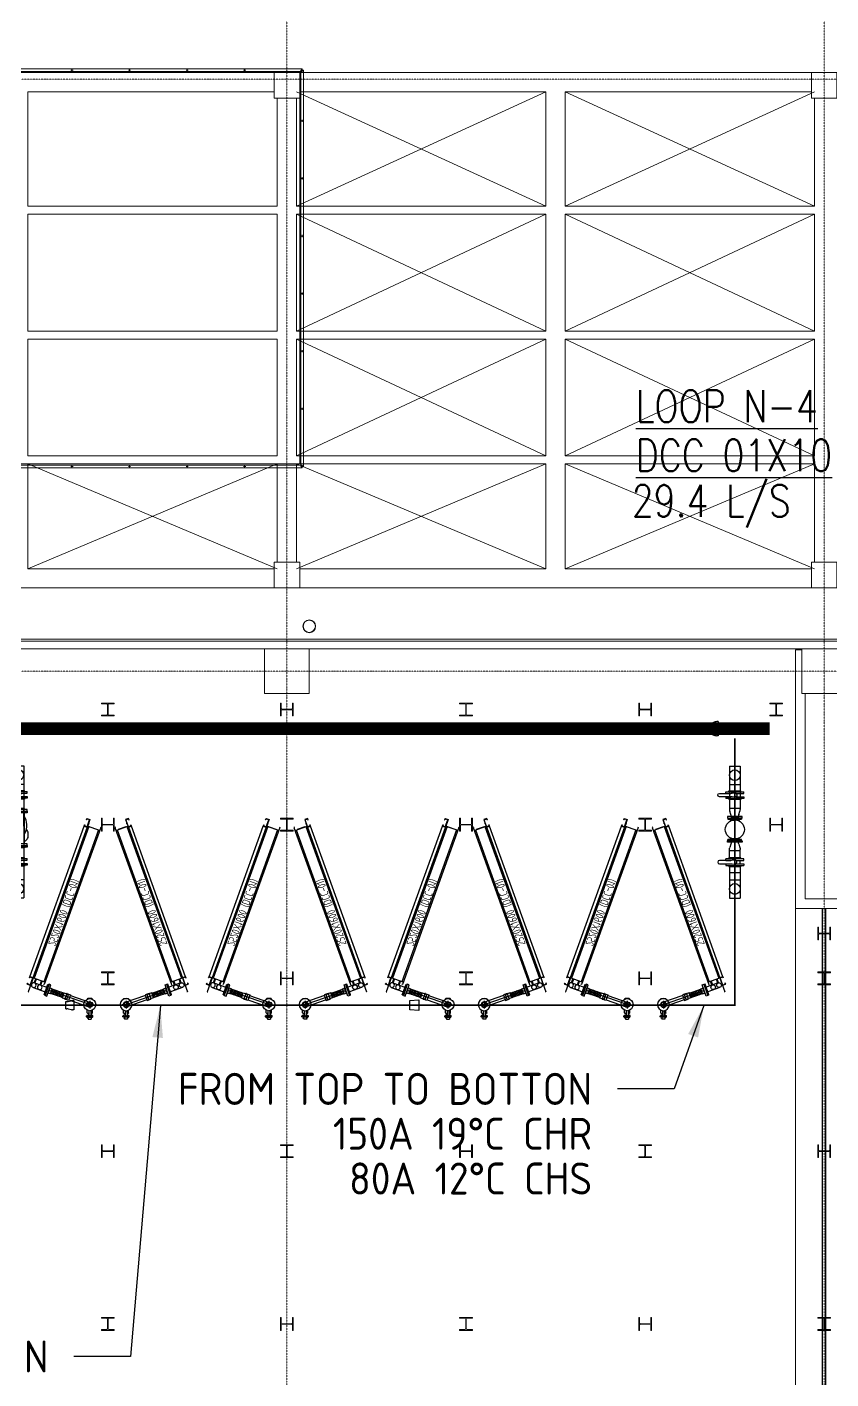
# Model space of a CAD drawing. Extents: x -32000 to 363140, y -29000 to 144266.
# Drawn here: x 163938 to 176506, y 78940 to 100062 of the extents above; entities that cross this region are included whole.
import ezdxf
from ezdxf.enums import TextEntityAlignment as Align

# ---------------------------------------------------------------- set-up
doc = ezdxf.new("R2010")
doc.units = 0
doc.header["$LTSCALE"] = 10
for name, pattern in [('H12PL25$0$HIDDEN', [0.4, 0.3, -0.1]), ('H12PL25$0$JJP_三點線', [0.9, 0.3, -0.15, 0, -0.15, 0, -0.15, 0, -0.15]), ('XFM1Q20-200k$0$CENTER', [2, 1.25, -0.25, 0.25, -0.25]), ('XFM1Q20-200k$0$CENTER2', [1.125, 0.75, -0.125, 0.125, -0.125])]:
    doc.linetypes.add(name, pattern=pattern)
for name, color, linetype in [('H12PL25$0$A-OBJE-2D', 252, 'Continuous'), ('H12PL25$0$A-OBJE-MEP', 252, 'Continuous'), ('H12PL25$0$A-RAIL', 252, 'Continuous'), ('H12PL25$0$A-WALL-EX', 252, 'Continuous'), ('H12PL25$0$A-WALL-IN', 252, 'Continuous'), ('H12PL25$0$A-ZONE', 252, 'Continuous'), ('H12PL25$0$S-BEAM-SHOW', 252, 'Continuous'), ('H12PL25$0$S-COL', 252, 'Continuous'), ('H12PL25$0$S-GRID', 252, 'Continuous'), ('H12PL25$0$S-SLAB-SHOW', 252, 'Continuous'), ('XFDP20$0$A-W-P3_(50K)', 2, 'Continuous'), ('XFM1P20-200k$0$$0$M-PIPE-TEXT', 3, 'Continuous'), ('XFM1P20-200k$0$$0$M-PIPE-TEXT-ARROR', 91, 'Continuous'), ('XFM1P20-200k$0$M-PIPE-CHWR20', 110, 'Continuous'), ('XFM1Q20-200k$0$12P7-M-SUP-DCC-L1', 7, 'Continuous'), ('XFM1Q20-200k$0$12P7-M-SUP-DCC-L2', 3, 'Continuous'), ('XFM1Q20-200k$0$C-CDCC', 22, 'Continuous'), ('XFM1Q20-200k$0$M-CWTR-TEXT', 4, 'Continuous'), ('XFM1Q20-200k$0$M-PIPE-CHWR20', 110, 'Continuous'), ('XFM1Q20-200k$0$M-PIPE-CHWS12', 130, 'Continuous'), ('XFM1Q20-200k$0$M-PIPE-CHWS12_CL', 132, 'XFM1Q20-200k$0$CENTER2'), ('XFM1Q20-200k$0$MAU&DCC Valve Station$0$M-CWTR-VAVE', 4, 'Continuous'), ('XFM1Q20-200k$0$U-PCW-V', 2, 'Continuous')]:
    doc.layers.add(name, color=color, linetype=linetype)
doc.styles.add('XFM1P20-200k$0$$0$aa-txt', font='isocp.shx', dxfattribs={"bigfont": 'chineset.shx'})
doc.styles.add('XFM1Q20-200k$0$12P7-XCM2P10$0$AA-TXT', font='simplex.shx', dxfattribs={"bigfont": 'china.shx'})
doc.styles.add('XFM1Q20-200k$0$aa-txt', font='isocp.shx', dxfattribs={"bigfont": 'chineset.shx'})
doc.dimstyles.new('XFM1P20-200k$0$$0$adim-200', dxfattribs={"dimscale": 200, "dimtxt": 0.3, "dimasz": 2.5, "dimexe": 0.1, "dimexo": 0.5, "dimgap": 0.15, "dimtad": 0, "dimdec": 4, "dimzin": 3, "dimdsep": 46, "dimtxsty": 'XFM1P20-200k$0$$0$aa-txt', "dimcen": 2.5, "dimclrd": 256, "dimclre": 256, "dimclrt": 256, "dimadec": 0, "dimazin": 0, "dimtfac": 1, "dimtdec": 4, "dimtmove": 0, "dimatfit": 3, "dimfxl": 1, "dimtolj": 1, "dimtzin": 0, "dimarcsym": 0})

# ---------------------------------------------------------------- blocks, each defined once
blk = doc.blocks.new('XFDP20')
at = {"layer": 'XFDP20$0$A-W-P3_(50K)', "ltscale": 0.5}
for p, q in [((176375, 75350), (176375, 86290)), ((176425, 75350), (176425, 86290))]:
    blk.add_line(p, q, dxfattribs=at)
blk = doc.blocks.new('H12PL25')
at = {"layer": 'H12PL25$0$A-OBJE-2D', "lineweight": 0}
for p, q in [((168150, 97262.5), (172050, 99050)), ((172050, 97262.5), (168150, 99050)), ((172350, 97262.5), (176250, 99050)), ((176250, 97262.5), (172350, 99050)), ((168150, 95312.5), (172050, 97137.5)), ((172050, 95312.5), (168150, 97137.5)), ((172350, 95312.5), (176250, 97137.5)), ((176250, 95312.5), (172350, 97137.5)), ((168150, 93362.5), (172050, 95187.5)), ((172050, 93362.5), (168150, 95187.5)), ((172350, 93362.5), (176250, 95187.5)), ((176250, 93362.5), (172350, 95187.5)), ((163950, 91600), (167850, 93237.5)), ((167850, 91600), (163950, 93237.5)), ((168150, 91600), (172050, 93237.5)), ((172050, 91600), (168150, 93237.5)), ((172350, 91600), (176250, 93237.5)), ((176250, 91600), (172350, 93237.5))]:
    blk.add_line(p, q, dxfattribs=at)
at = {"layer": 'H12PL25$0$A-OBJE-MEP', "lineweight": 0, "flags": 128}
blk.add_lwpolyline([(168445, 90700, 1), (168255, 90700, 1)], format="xyb", close=True, dxfattribs=at)
at = {"layer": 'H12PL25$0$A-OBJE-MEP', "lineweight": 0}
blk.add_circle((168350, 90700), 100, dxfattribs=at)
at = {"layer": 'H12PL25$0$A-RAIL', "lineweight": 0}
for p, q in [((164657, 99390), (164623, 99390)), ((164640, 99407), (164640, 99373)), ((165557, 99390), (165523, 99390)), ((165540, 99407), (165540, 99373)), ((166457, 99390), (166423, 99390)), ((166440, 99407), (166440, 99373)), ((167357, 99390), (167323, 99390)), ((167340, 99407), (167340, 99373)), ((168257, 98597.5), (168223, 98597.5)), ((168240, 98580.5), (168240, 98614.5)), ((168257, 97697.5), (168223, 97697.5)), ((168240, 97680.5), (168240, 97714.5)), ((168257, 96797.5), (168223, 96797.5)), ((168240, 96780.5), (168240, 96814.5)), ((168257, 95897.5), (168223, 95897.5)), ((168240, 95880.5), (168240, 95914.5)), ((168257, 94997.5), (168223, 94997.5)), ((168240, 94980.5), (168240, 95014.5)), ((168257, 94097.5), (168223, 94097.5)), ((168240, 94080.5), (168240, 94114.5)), ((164657, 93197.5), (164623, 93197.5)), ((164640, 93214.5), (164640, 93180.5)), ((165557, 93197.5), (165523, 93197.5)), ((165540, 93214.5), (165540, 93180.5)), ((166457, 93197.5), (166423, 93197.5)), ((166440, 93214.5), (166440, 93180.5)), ((167357, 93197.5), (167323, 93197.5)), ((167340, 93214.5), (167340, 93180.5))]:
    blk.add_line(p, q, dxfattribs=at)
at = {"layer": 'H12PL25$0$A-RAIL', "lineweight": 0, "flags": 128}
for points in [[(154670, 99411.35), (154670, 99368.65), (168240, 99368.65), (168240, 99411.35)], [(154680, 99410), (154680, 99370), (168230, 99370), (168230, 99410)], [(168261.35, 99390), (168218.65, 99390), (168218.65, 93197.5), (168261.35, 93197.5)], [(168260, 99380), (168220, 99380), (168220, 93207.5), (168260, 93207.5)], [(156300, 93218.85), (156300, 93176.15), (168240, 93176.15), (168240, 93218.85)], [(156310, 93217.5), (156310, 93177.5), (168230, 93177.5), (168230, 93217.5)]]:
    blk.add_lwpolyline(points, close=True, dxfattribs=at)
at = {"layer": 'H12PL25$0$A-WALL-EX', "lineweight": 0}
blk.add_line((151700, 90465), (237400, 90465), dxfattribs=at)
at = {"layer": 'H12PL25$0$A-WALL-EX', "lineweight": 0, "flags": 128}
for points in [[(151700, 90500), (243600, 90500)], [(151700, 90500), (243600, 90500)], [(151700, 90500), (237360, 90500)], [(237400, 90500), (151700, 90500)], [(151550, 90350), (237400, 90350)]]:
    blk.add_lwpolyline(points, dxfattribs=at)
at = {"layer": 'H12PL25$0$A-WALL-IN', "lineweight": 0, "flags": 128}
for points in [[(175950, 90330), (175950, 86290)], [(175950, 90330), (176050, 90330)], [(176100, 86440), (176100, 89650)], [(185100, 86440), (176100, 86440)], [(175950, 86290), (176100, 86290)], [(176100, 86290), (185250, 86290)]]:
    blk.add_lwpolyline(points, dxfattribs=at)
at = {"layer": 'H12PL25$0$A-ZONE', "linetype": 'H12PL25$0$HIDDEN', "lineweight": 0}
blk.add_lwpolyline([(175950, 86290), (175950, 350)], dxfattribs=at)
at = {"layer": 'H12PL25$0$S-BEAM-SHOW', "lineweight": 0, "flags": 128}
for points in [[(159800, 99350), (167800, 99350)], [(167800, 99350), (167800, 99050)], [(168200, 99350), (176200, 99350)], [(168200, 99050), (168200, 99350)], [(176200, 99350), (176200, 99050)], [(163950, 99050), (163950, 97262.5)], [(163950, 99050), (167800, 99050)], [(167850, 98950), (168150, 98950)], [(167850, 98950), (167850, 97262.5)], [(168150, 98950), (168150, 97262.5)], [(168200, 99050), (172050, 99050)], [(172050, 99050), (172050, 97262.5)], [(172350, 99050), (172350, 97262.5)], [(172350, 99050), (176200, 99050)], [(176250, 98950), (176550, 98950)], [(176250, 98950), (176250, 97262.5)], [(163950, 97262.5), (167850, 97262.5)], [(168150, 97262.5), (172050, 97262.5)], [(172350, 97262.5), (176250, 97262.5)], [(163950, 97137.5), (167850, 97137.5)], [(163950, 97137.5), (163950, 95312.5)], [(167850, 97137.5), (167850, 95312.5)], [(168150, 97137.5), (172050, 97137.5)], [(168150, 97137.5), (168150, 95312.5)], [(172050, 97137.5), (172050, 95312.5)], [(172350, 97137.5), (176250, 97137.5)], [(172350, 97137.5), (172350, 95312.5)], [(176250, 97137.5), (176250, 95312.5)], [(163950, 95312.5), (167850, 95312.5)], [(168150, 95312.5), (172050, 95312.5)], [(172350, 95312.5), (176250, 95312.5)], [(163950, 95187.5), (167850, 95187.5)], [(163950, 95187.5), (163950, 93362.5)], [(167850, 95187.5), (167850, 93362.5)], [(168150, 95187.5), (172050, 95187.5)], [(168150, 95187.5), (168150, 93362.5)], [(172050, 95187.5), (172050, 93362.5)], [(172350, 95187.5), (176250, 95187.5)], [(172350, 95187.5), (172350, 93362.5)], [(176250, 95187.5), (176250, 93362.5)], [(163950, 93362.5), (167850, 93362.5)], [(168150, 93362.5), (172050, 93362.5)], [(172350, 93362.5), (176250, 93362.5)], [(163950, 93237.5), (167850, 93237.5)], [(163950, 93237.5), (163950, 91600)], [(167850, 93237.5), (167850, 91700)], [(168150, 93237.5), (172050, 93237.5)], [(168150, 93237.5), (168150, 91700)], [(172050, 93237.5), (172050, 91600)], [(172350, 93237.5), (176250, 93237.5)], [(172350, 93237.5), (172350, 91600)], [(176250, 93237.5), (176250, 91700)], [(168150, 91700), (167850, 91700)], [(176550, 91700), (176250, 91700)], [(163950, 91600), (167800, 91600)], [(167800, 91600), (167800, 91300)], [(168200, 91600), (172050, 91600)], [(168200, 91300), (168200, 91600)], [(172350, 91600), (176200, 91600)], [(176200, 91600), (176200, 91300)], [(159800, 91300), (167800, 91300)], [(168200, 91300), (176200, 91300)]]:
    blk.add_lwpolyline(points, dxfattribs=at)
at = {"layer": 'H12PL25$0$S-COL', "lineweight": 0, "flags": 128}
for points in [[(167800, 98950), (168200, 98950), (168200, 99350), (167800, 99350)], [(176200, 98950), (176600, 98950), (176600, 99350), (176200, 99350)], [(167800, 91300), (168200, 91300), (168200, 91700), (167800, 91700)], [(176200, 91300), (176600, 91300), (176600, 91700), (176200, 91700)]]:
    blk.add_lwpolyline(points, close=True, dxfattribs=at)
for points in [[(167650, 90350), (167650, 89650), (168350, 89650), (168350, 90350)], [(176050, 90350), (176050, 89650), (176750, 89650), (176750, 90350)]]:
    blk.add_lwpolyline(points, dxfattribs=at)
for points in [[(165100, 89300), (165100, 89312), (165183, 89312, 0.41421356), (165196, 89325), (165196, 89475, 0.41421356), (165183, 89488), (165100, 89488), (165100, 89500), (165300, 89500), (165300, 89488), (165217, 89488, 0.41421356), (165204, 89475), (165204, 89325, 0.41421356), (165217, 89312), (165300, 89312), (165300, 89300)], [(167900, 89500), (167912, 89500), (167912, 89417, 0.41421356), (167925, 89404), (168075, 89404, 0.41421356), (168088, 89417), (168088, 89500), (168100, 89500), (168100, 89300), (168088, 89300), (168088, 89383, 0.41421356), (168075, 89396), (167925, 89396, 0.41421356), (167912, 89383), (167912, 89300), (167900, 89300)], [(170700, 89300), (170700, 89312), (170783, 89312, 0.41421356), (170796, 89325), (170796, 89475, 0.41421356), (170783, 89488), (170700, 89488), (170700, 89500), (170900, 89500), (170900, 89488), (170817, 89488, 0.41421356), (170804, 89475), (170804, 89325, 0.41421356), (170817, 89312), (170900, 89312), (170900, 89300)], [(173500, 89500), (173512, 89500), (173512, 89417, 0.41421356), (173525, 89404), (173675, 89404, 0.41421356), (173688, 89417), (173688, 89500), (173700, 89500), (173700, 89300), (173688, 89300), (173688, 89383, 0.41421356), (173675, 89396), (173525, 89396, 0.41421356), (173512, 89383), (173512, 89300), (173500, 89300)], [(175550, 89300), (175550, 89312), (175633, 89312, 0.41421356), (175646, 89325), (175646, 89475, 0.41421356), (175633, 89488), (175550, 89488), (175550, 89500), (175750, 89500), (175750, 89488), (175667, 89488, 0.41421356), (175654, 89475), (175654, 89325, 0.41421356), (175667, 89312), (175750, 89312), (175750, 89300)], [(165100, 87700), (165112, 87700), (165112, 87617, 0.41421356), (165125, 87604), (165275, 87604, 0.41421356), (165288, 87617), (165288, 87700), (165300, 87700), (165300, 87500), (165288, 87500), (165288, 87583, 0.41421356), (165275, 87596), (165125, 87596, 0.41421356), (165112, 87583), (165112, 87500), (165100, 87500)], [(167900, 87500), (167900, 87512), (167983, 87512, 0.41421356), (167996, 87525), (167996, 87675, 0.41421356), (167983, 87688), (167900, 87688), (167900, 87700), (168100, 87700), (168100, 87688), (168017, 87688, 0.41421356), (168004, 87675), (168004, 87525, 0.41421356), (168017, 87512), (168100, 87512), (168100, 87500)], [(170700, 87700), (170712, 87700), (170712, 87617, 0.41421356), (170725, 87604), (170875, 87604, 0.41421356), (170888, 87617), (170888, 87700), (170900, 87700), (170900, 87500), (170888, 87500), (170888, 87583, 0.41421356), (170875, 87596), (170725, 87596, 0.41421356), (170712, 87583), (170712, 87500), (170700, 87500)], [(173500, 87500), (173500, 87512), (173583, 87512, 0.41421356), (173596, 87525), (173596, 87675, 0.41421356), (173583, 87688), (173500, 87688), (173500, 87700), (173700, 87700), (173700, 87688), (173617, 87688, 0.41421356), (173604, 87675), (173604, 87525, 0.41421356), (173617, 87512), (173700, 87512), (173700, 87500)], [(175550, 87700), (175562, 87700), (175562, 87617, 0.41421356), (175575, 87604), (175725, 87604, 0.41421356), (175738, 87617), (175738, 87700), (175750, 87700), (175750, 87500), (175738, 87500), (175738, 87583, 0.41421356), (175725, 87596), (175575, 87596, 0.41421356), (175562, 87583), (175562, 87500), (175550, 87500)], [(176300, 86000), (176312, 86000), (176312, 85917, 0.41421356), (176325, 85904), (176475, 85904, 0.41421356), (176488, 85917), (176488, 86000), (176500, 86000), (176500, 85800), (176488, 85800), (176488, 85883, 0.41421356), (176475, 85896), (176325, 85896, 0.41421356), (176312, 85883), (176312, 85800), (176300, 85800)], [(165100, 85100), (165100, 85112), (165183, 85112, 0.41421356), (165196, 85125), (165196, 85275, 0.41421356), (165183, 85288), (165100, 85288), (165100, 85300), (165300, 85300), (165300, 85288), (165217, 85288, 0.41421356), (165204, 85275), (165204, 85125, 0.41421356), (165217, 85112), (165300, 85112), (165300, 85100)], [(167900, 85300), (167912, 85300), (167912, 85217, 0.41421356), (167925, 85204), (168075, 85204, 0.41421356), (168088, 85217), (168088, 85300), (168100, 85300), (168100, 85100), (168088, 85100), (168088, 85183, 0.41421356), (168075, 85196), (167925, 85196, 0.41421356), (167912, 85183), (167912, 85100), (167900, 85100)], [(170700, 85100), (170700, 85112), (170783, 85112, 0.41421356), (170796, 85125), (170796, 85275, 0.41421356), (170783, 85288), (170700, 85288), (170700, 85300), (170900, 85300), (170900, 85288), (170817, 85288, 0.41421356), (170804, 85275), (170804, 85125, 0.41421356), (170817, 85112), (170900, 85112), (170900, 85100)], [(173500, 85300), (173512, 85300), (173512, 85217, 0.41421356), (173525, 85204), (173675, 85204, 0.41421356), (173688, 85217), (173688, 85300), (173700, 85300), (173700, 85100), (173688, 85100), (173688, 85183, 0.41421356), (173675, 85196), (173525, 85196, 0.41421356), (173512, 85183), (173512, 85100), (173500, 85100)], [(176300, 85100), (176300, 85112), (176383, 85112, 0.41421356), (176396, 85125), (176396, 85275, 0.41421356), (176383, 85288), (176300, 85288), (176300, 85300), (176500, 85300), (176500, 85288), (176417, 85288, 0.41421356), (176404, 85275), (176404, 85125, 0.41421356), (176417, 85112), (176500, 85112), (176500, 85100)], [(165100, 82600), (165112, 82600), (165112, 82517, 0.41421356), (165125, 82504), (165275, 82504, 0.41421356), (165288, 82517), (165288, 82600), (165300, 82600), (165300, 82400), (165288, 82400), (165288, 82483, 0.41421356), (165275, 82496), (165125, 82496, 0.41421356), (165112, 82483), (165112, 82400), (165100, 82400)], [(167900, 82400), (167900, 82412), (167983, 82412, 0.41421356), (167996, 82425), (167996, 82575, 0.41421356), (167983, 82588), (167900, 82588), (167900, 82600), (168100, 82600), (168100, 82588), (168017, 82588, 0.41421356), (168004, 82575), (168004, 82425, 0.41421356), (168017, 82412), (168100, 82412), (168100, 82400)], [(170700, 82600), (170712, 82600), (170712, 82517, 0.41421356), (170725, 82504), (170875, 82504, 0.41421356), (170888, 82517), (170888, 82600), (170900, 82600), (170900, 82400), (170888, 82400), (170888, 82483, 0.41421356), (170875, 82496), (170725, 82496, 0.41421356), (170712, 82483), (170712, 82400), (170700, 82400)], [(173500, 82400), (173500, 82412), (173583, 82412, 0.41421356), (173596, 82425), (173596, 82575, 0.41421356), (173583, 82588), (173500, 82588), (173500, 82600), (173700, 82600), (173700, 82588), (173617, 82588, 0.41421356), (173604, 82575), (173604, 82425, 0.41421356), (173617, 82412), (173700, 82412), (173700, 82400)], [(176300, 82600), (176312, 82600), (176312, 82517, 0.41421356), (176325, 82504), (176475, 82504, 0.41421356), (176488, 82517), (176488, 82600), (176500, 82600), (176500, 82400), (176488, 82400), (176488, 82483, 0.41421356), (176475, 82496), (176325, 82496, 0.41421356), (176312, 82483), (176312, 82400), (176300, 82400)], [(165100, 79700), (165100, 79712), (165183, 79712, 0.41421356), (165196, 79725), (165196, 79875, 0.41421356), (165183, 79888), (165100, 79888), (165100, 79900), (165300, 79900), (165300, 79888), (165217, 79888, 0.41421356), (165204, 79875), (165204, 79725, 0.41421356), (165217, 79712), (165300, 79712), (165300, 79700)], [(167900, 79900), (167912, 79900), (167912, 79817, 0.41421356), (167925, 79804), (168075, 79804, 0.41421356), (168088, 79817), (168088, 79900), (168100, 79900), (168100, 79700), (168088, 79700), (168088, 79783, 0.41421356), (168075, 79796), (167925, 79796, 0.41421356), (167912, 79783), (167912, 79700), (167900, 79700)], [(170700, 79700), (170700, 79712), (170783, 79712, 0.41421356), (170796, 79725), (170796, 79875, 0.41421356), (170783, 79888), (170700, 79888), (170700, 79900), (170900, 79900), (170900, 79888), (170817, 79888, 0.41421356), (170804, 79875), (170804, 79725, 0.41421356), (170817, 79712), (170900, 79712), (170900, 79700)], [(173500, 79900), (173512, 79900), (173512, 79817, 0.41421356), (173525, 79804), (173675, 79804, 0.41421356), (173688, 79817), (173688, 79900), (173700, 79900), (173700, 79700), (173688, 79700), (173688, 79783, 0.41421356), (173675, 79796), (173525, 79796, 0.41421356), (173512, 79783), (173512, 79700), (173500, 79700)], [(176300, 79700), (176300, 79712), (176383, 79712, 0.41421356), (176396, 79725), (176396, 79875, 0.41421356), (176383, 79888), (176300, 79888), (176300, 79900), (176500, 79900), (176500, 79888), (176417, 79888, 0.41421356), (176404, 79875), (176404, 79725, 0.41421356), (176417, 79712), (176500, 79712), (176500, 79700)]]:
    blk.add_lwpolyline(points, format="xyb", close=True, dxfattribs=at)
at = {"layer": 'H12PL25$0$S-GRID', "linetype": 'H12PL25$0$JJP_三點線', "lineweight": 0}
for p, q in [((168000, 128250), (168000, -28000)), ((176400, 128250), (176400, -28000)), ((-29000, 99250), (289600, 99250)), ((-29000, 90000), (289600, 90000))]:
    blk.add_line(p, q, dxfattribs=at)
at = {"layer": 'H12PL25$0$S-SLAB-SHOW', "lineweight": 0, "flags": 128}
blk.add_lwpolyline([(154710, 99350), (154710, 92610), (154510, 92610), (154510, 92710), (153744, 92710), (153744, 91300), (156260, 91300), (156260, 93237.5), (168200, 93237.5), (168200, 99350)], close=True, dxfattribs=at)
blk.add_blockref('XFDP20', (0, 0))
blk = doc.blocks.new('XFM1Q20-200k$0$A$C85d7fed8')
at = {"layer": 'XFM1Q20-200k$0$12P7-M-SUP-DCC-L1'}
for points in [[(214374, 5418), (214420, 5438), (214369, 5552), (214323, 5532), (214331, 5513), (214334, 5515), (214327, 5530), (214367, 5548), (214416, 5440), (214376, 5422), (214369, 5437), (214366, 5436)], [(215456, 3023), (215502, 3043), (215450, 3158), (215405, 3137), (215413, 3119), (215416, 3120), (215409, 3135), (215449, 3153), (215497, 3045), (215458, 3027), (215451, 3043), (215448, 3041)]]:
    blk.add_lwpolyline(points, close=True, dxfattribs=at)
blk.add_lwpolyline([(215446, 3041), (215448, 3041)], dxfattribs=at)
at = {"layer": 'XFM1Q20-200k$0$12P7-M-SUP-DCC-L2'}
blk.add_lwpolyline([(215404, 3137), (215450, 3157), (214420, 5438), (214374, 5418)], close=True, dxfattribs=at)
blk = doc.blocks.new('XFM1Q20-200k$0$A$C911c7844')
at = {"layer": 'XFM1Q20-200k$0$C-CDCC'}
for p, q in [((207240, 5563), (207249, 5567)), ((208474, 3049), (207240, 5563)), ((207325, 5504), (207506, 5592)), ((207357, 5438), (207538, 5527)), ((207483, 5638), (207500, 5646)), ((207483, 5638), (207560, 5481)), ((207500, 5646), (207576, 5489)), ((207520, 5444), (207340, 5356)), ((207352, 5436), (207381, 5376)), ((208470, 3103), (207358, 5365)), ((207362, 5441), (207392, 5381)), ((207440, 5479), (207469, 5419)), ((207451, 5484), (207480, 5424)), ((207503, 5480), (207494, 5476)), ((208613, 3173), (207502, 5435)), ((208653, 3137), (207503, 5480)), ((207560, 5481), (207576, 5489)), ((208631, 3182), (208452, 3094)), ((208631, 3182), (208452, 3094)), ((208483, 3054), (208474, 3049)), ((208484, 3110), (208599, 3166)), ((208644, 3133), (208653, 3137))]:
    blk.add_line(p, q, dxfattribs=at)
for centre in [(207341, 5471), (207429, 5514)]:
    blk.add_circle(centre, 36.5, dxfattribs=at)
at = {"layer": 'XFM1Q20-200k$0$C-CDCC', "style": 'XFM1Q20-200k$0$aa-txt', "width": 0.8}
blk.add_text('2520X1600 (DCC-01)', height=125, rotation=296, dxfattribs=at).set_placement((207930, 4392), align=Align.MIDDLE)
blk = doc.blocks.new('XFM1Q20-200k$0$R6-4')
for p, q in [((-5.7, 0), (5.7, 0)), ((-5.7, 0), (-5.7, -1)), ((-8.4, -14), (-8.4, -12.4)), ((8.4, -14), (-8.4, -14)), ((-6.2, -4.1), (-7.9, -9.3)), ((5.7, 0), (5.7, -1)), ((6.2, -4.1), (7.9, -9.3)), ((8.4, -14), (8.4, -12.4))]:
    blk.add_line(p, q)
for centre, start, end in [((1.6, -12.4), 161.7321, 180), ((-15.7, -1), 341.7321, 0), ((15.7, -1), 180, 198.2679), ((-1.6, -12.4), 0, 18.2679)]:
    blk.add_arc(centre, 10, start, end)
blk = doc.blocks.new('XFM1Q20-200k$0$BV-150V-T1')
at = {"color": 0, "linetype": 'ByBlock'}
for p, q in [((-5.2, 9.6), (-6.7, 9.6)), ((-6.7, -9.6), (-6.7, 9.6)), ((-2.7, 14), (-5.2, 14)), ((-5.2, -14), (-5.2, 14)), ((2.7, 14), (5.2, 14)), ((5.2, 14), (5.2, -14)), ((5.2, 9.6), (6.7, 9.6)), ((6.7, 9.6), (6.7, -9.6)), ((-5.2, -9.6), (-6.7, -9.6)), ((-2.7, -14), (-5.2, -14)), ((2.7, -8.4), (-2.7, -8.4)), ((2.7, -14), (5.2, -14)), ((5.2, -9.6), (6.7, -9.6))]:
    blk.add_line(p, q, dxfattribs=at)
blk.add_lwpolyline([(-2.7, 7.5), (-2.7, 24, -1), (2.7, 24), (2.7, 7.7, 0.028765), (2.9, 4.2), (3.3, 0.3, -1.044614), (-3.3, 0), (-2.9, 4.1, 0.028765)], format="xyb", close=True, dxfattribs=at)
for points in [[(-2.7, 14), (-2.7, 6.1)], [(2.7, 14), (2.7, 6.3)], [(-2.7, -2), (-2.7, -14)], [(2.7, -2), (2.7, -14)]]:
    blk.add_lwpolyline(points, dxfattribs=at)
blk = doc.blocks.new('XFM1Q20-200k$0$A$C49d57fc1')
at = {"layer": 'XFM1Q20-200k$0$M-PIPE-CHWR20'}
for p, q in [((183, 2063, 0), (183, 1402, 0)), ((183, 2063), (351, 2063)), ((267, 0, 0), (267, 2063, 0)), ((351, 2063, 0), (351, 1402, 0)), ((183, 1777), (351, 1777)), ((159, 1247, 0), (264, 1247, 0)), ((159, 1247, 0), (159, 1232, 0)), ((159, 1232, 0), (264, 1232, 0)), ((160, 1231, 0), (159, 1232, 0)), ((264, 1231, 0), (160, 1231, 0)), ((189, 1249, 0), (264, 1249, 0)), ((189, 1247, 0), (189, 1249, 0)), ((194, 1221, 0), (194, 1229, 0)), ((200, 1219, 0), (264, 1219, 0)), ((340, 1249, 0), (264, 1249, 0)), ((369, 1247, 0), (264, 1247, 0)), ((369, 1232, 0), (264, 1232, 0)), ((264, 1231, 0), (368, 1231, 0)), ((334, 1219, 0), (264, 1219, 0)), ((334, 1219, 0), (334, 1229, 0)), ((340, 1247, 0), (340, 1249, 0)), ((368, 1231, 0), (369, 1232, 0)), ((369, 1247, 0), (369, 1232, 0)), ((160, 915, 0), (159, 914, 0)), ((159, 914, 0), (264, 914, 0)), ((159, 899, 0), (159, 914, 0)), ((159, 899, 0), (264, 899, 0)), ((264, 915, 0), (160, 915, 0)), ((189, 899, 0), (189, 897, 0)), ((189, 897, 0), (264, 897, 0)), ((194, 930, 0), (194, 917, 0)), ((334, 925, 0), (194, 925, 0)), ((264, 915, 0), (368, 915, 0)), ((369, 914, 0), (264, 914, 0)), ((369, 899, 0), (264, 899, 0)), ((340, 897, 0), (264, 897, 0)), ((334, 925, 0), (334, 917, 0)), ((340, 899, 0), (340, 897, 0)), ((368, 915, 0), (369, 914, 0)), ((369, 899, 0), (369, 914, 0)), ((183, 626), (183, 740, 0)), ((351, 626), (351, 740, 0)), ((183, 495), (183, 0)), ((351, 495), (351, 0)), ((351, 395), (183, 395)), ((183, 286), (351, 286)), ((183, 0), (351, 0))]:
    blk.add_line(p, q, dxfattribs=at)
at = {"layer": 'XFM1Q20-200k$0$M-PIPE-CHWR20', "elevation": 0}
for points in [[(153, 1249), (381, 1249), (381, 1273), (153, 1273)], [(153, 897), (381, 897), (381, 873), (153, 873)]]:
    blk.add_lwpolyline(points, close=True, dxfattribs=at)
at = {"layer": 'XFM1Q20-200k$0$M-PIPE-CHWR20'}
for centre, radius in [((267, 1920), 84.1), ((267, 1073), 149), ((267, 143), 84.1)]:
    blk.add_circle(centre, radius, dxfattribs=at)
for centre, radius, start, end in [((192, 1229, 0), 2, 0, 90), ((193, 1206, 0), 15, 45, 85.3609), ((192, 1207, 0), 15, 345, 45), ((342, 1207, 0), 15, 135, 195), ((341, 1206, 0), 15, 94.6391, 135), ((336, 1229, 0), 2, 90, 180), ((192, 917, 0), 2, 270, 0), ((183, 940, 0), 15, 317.6297, 21.3232), ((336, 917, 0), 2, 180, 270), ((351, 940, 0), 15, 158.6768, 222.3703)]:
    blk.add_arc(centre, radius, start, end, dxfattribs=at)
for name, p, xscale, yscale, zscale, rotation in [('XFM1Q20-200k$0$BV-150V-T1', (267, 1610), 10.00000000000001, 10.00000000000001, 10.00000000000001, 90), ('XFM1Q20-200k$0$R6-4', (267, 1263, 0), 10, 10, 10, 180), ('XFM1Q20-200k$0$BV-150V-T1', (267, 562), -10.00000000000001, 10.00000000000001, 10.00000000000001, 90)]:
    blk.add_blockref(name, p, dxfattribs=dict(at, xscale=xscale, yscale=yscale, zscale=zscale, rotation=rotation))
at = {"layer": 'XFM1Q20-200k$0$M-PIPE-CHWR20', "xscale": -10.00000000000001, "yscale": 10.00000000000001, "zscale": 10.00000000000001}
blk.add_blockref('XFM1Q20-200k$0$R6-4', (267, 883, 0), dxfattribs=at)
blk = doc.blocks.new('XFM1Q20-200k$0$YS-06-B')
at = {"layer": 'XFM1Q20-200k$0$U-PCW-V', "color": 0}
for p, q in [((55, 8.9), (6.9, 8.9)), ((55, -8.9), (6.9, -8.9))]:
    blk.add_line(p, q, dxfattribs=at)
for points in [[(1.4, -9.6), (0, -9.6), (0, 9.6), (1.4, 9.6)], [(4, -13.8), (1.4, -13.8), (1.4, 13.8), (4, 13.8), (4, -13.8)], [(4, -13.8), (6.5, -13.8), (6.5, 13.8), (4, 13.8), (4, -13.8)], [(57.5, -13.8), (55, -13.8), (55, 13.8), (57.5, 13.8), (57.5, -13.8)], [(57.5, -13.8), (60, -13.8), (60, 13.8), (57.5, 13.8), (57.5, -13.8)], [(60, -9.6), (61.5, -9.6), (61.5, 9.6), (60, 9.6)]]:
    blk.add_lwpolyline(points, dxfattribs=at)
for points in [[(18.6, 15.5, 0.133256), (14.6, 14.4, 0.106756), (10.9, 10.9, 0.036777), (9.6, 8.9, 0.036777)], [(28.8, 12.5, 0.064337), (26.3, 14.4, 0.133256), (22.3, 15.5)], [(9.6, -8.9, 0.036777), (10.9, -10.9, 0.106756), (14.6, -14.4, 0.133256), (18.6, -15.5)], [(22.3, -15.5, 0.133256), (26.3, -14.4, 0.064337), (28.8, -12.5, 0.064337)]]:
    blk.add_lwpolyline(points, format="xyb", dxfattribs=at)
for centre, radius, start, end in [((20.5, 4.3), 11.3, 80.5245, 99.4755), ((29, 0), 12.1, 121.7693, 132.5173), ((35.2, -14.3), 27.6, 57.3698, 116.9234), ((20.5, -4.3), 11.3, 260.5245, 279.4755), ((29, 0), 12.1, 227.4827, 238.2307), ((35.2, 14.3), 27.6, 243.0766, 302.6302)]:
    blk.add_arc(centre, radius, start, end, dxfattribs=at)
blk = doc.blocks.new('XFM1Q20-200k$0$A$Cc8c59ff0')
at = {"layer": 'XFM1Q20-200k$0$M-PIPE-CHWS12'}
for p, q in [((183, 2063, 0), (183, 0, 0)), ((183, 2063), (351, 2063)), ((351, 2063, 0), (351, 0, 0)), ((183, 1777), (351, 1777)), ((351, 1120, 0), (351, 1406, 0)), ((183, 286), (351, 286)), ((183, 0), (351, 0))]:
    blk.add_line(p, q, dxfattribs=at)
for centre in [(267, 1920), (267, 143)]:
    blk.add_circle(centre, 84.1, dxfattribs=at)
at = {"layer": 'XFM1Q20-200k$0$M-PIPE-CHWS12_CL', "linetype": 'XFM1Q20-200k$0$CENTER'}
blk.add_line((267, 0, 0), (267, 2063, 0), dxfattribs=at)
at = {"layer": 'XFM1Q20-200k$0$MAU&DCC Valve Station$0$M-CWTR-VAVE', "xscale": 10.00000000000001, "yscale": 10.00000000000001, "zscale": 10.00000000000001, "rotation": 90}
for name, p in [('XFM1Q20-200k$0$BV-150V-T1', (267, 1610)), ('XFM1Q20-200k$0$YS-06-B', (267, 779)), ('XFM1Q20-200k$0$BV-150V-T1', (267, 562))]:
    blk.add_blockref(name, p, dxfattribs=at)
blk = doc.blocks.new('XFM1Q20-200k')
for name, p in [('XFM1Q20-200k$0$A$Cc8c59ff0', (163535, 86458, 0)), ('XFM1Q20-200k$0$A$C49d57fc1', (174736, 86453, 0))]:
    blk.add_blockref(name, p)
at = {"color": 7, "true_color": 0xffffff, "xscale": -1}
for name, p, rotation in [('XFM1Q20-200k$0$A$C85d7fed8', (-50152, 73756), 184.5134005922857), ('XFM1Q20-200k$0$A$C85d7fed8', (-47352, 73756), 184.5134005922857), ('XFM1Q20-200k$0$A$C85d7fed8', (-44552, 73756), 184.5134005922857), ('XFM1Q20-200k$0$A$C85d7fed8', (-41752, 73756), 184.5134005922857), ('XFM1Q20-200k$0$A$C911c7844', (-42629, 67581), 186.3548293535013), ('XFM1Q20-200k$0$A$C911c7844', (-39829, 67581), 186.3548293535013), ('XFM1Q20-200k$0$A$C911c7844', (-37029, 67581), 186.3548293535013), ('XFM1Q20-200k$0$A$C911c7844', (-34229, 67581), 186.3548293535013)]:
    blk.add_blockref(name, p, dxfattribs=dict(at, rotation=rotation))
at = {"color": 7, "true_color": 0xffffff}
for name, p, rotation in [('XFM1Q20-200k$0$A$C85d7fed8', (380552, 73756), 175.4865994077143), ('XFM1Q20-200k$0$A$C85d7fed8', (383352, 73756), 175.4865994077143), ('XFM1Q20-200k$0$A$C85d7fed8', (386152, 73756), 175.4865994077143), ('XFM1Q20-200k$0$A$C85d7fed8', (388952, 73756), 175.4865994077143), ('XFM1Q20-200k$0$A$C911c7844', (373029, 67581), 173.6451706464987), ('XFM1Q20-200k$0$A$C911c7844', (375829, 67581), 173.6451706464987), ('XFM1Q20-200k$0$A$C911c7844', (378629, 67581), 173.6451706464987), ('XFM1Q20-200k$0$A$C911c7844', (381429, 67581), 173.6451706464987)]:
    blk.add_blockref(name, p, dxfattribs=dict(at, rotation=rotation))
at = {"layer": 'DEFPOINTS', "color": 6, "style": 'XFM1Q20-200k$0$12P7-XCM2P10$0$AA-TXT', "width": 0.8}
blk.add_text('29.4 L/S', height=500, dxfattribs=at).set_placement((173391, 92660, 0), align=Align.MIDDLE_LEFT)
at = {"layer": 'XFM1Q20-200k$0$M-CWTR-TEXT', "style": 'XFM1Q20-200k$0$12P7-XCM2P10$0$AA-TXT', "width": 0.8}
for s, p in [('%%ULOOP N-4', (173455, 94138, 0)), ('%%UDCC 01X10', (173455, 93372, 0))]:
    blk.add_text(s, height=500, dxfattribs=at).set_placement(p, align=Align.MIDDLE_LEFT)
blk = doc.blocks.new('XFM1P20-200k$0$005')
h = blk.add_hatch()
h.set_pattern_fill('AR-HBONE', color=256, scale=0.430893, angle=360, style=0)
h.set_pattern_definition([(135, (-2258.2576, -4619.8331), (-8e-16, 2.4374981), [5.1707143, -1.7235714]), (45, (-2259.4764, -4618.6144), (-8e-16, 2.4374981), [5.1707143, -1.7235714])])
h.paths.add_polyline_path([(21.88125, -3.01625), (21.88125, 3.01625), (5.88125, 3.01625), (5.88125, -3.01625)])
edge = h.paths.add_edge_path(flags=17)
edge.add_line((21.88125, 3.01625), (21.88125, -3.01625))
for p, q in [((5.88125, 3.31625), (3, 3.31625)), ((5.88125, 3.31625), (5.88125, -3.31625)), ((21.88125, 3.01625), (5.88125, 3.01625)), ((5.88125, 3.01625), (5.88125, -3.01625)), ((21.88125, 3.31625), (24.7625, 3.31625)), ((21.88125, 3.31625), (21.88125, -3.31625)), ((21.88125, 3.01625), (21.88125, -3.01625)), ((21.88125, -3.01625), (21.88125, 3.01625)), ((28.2625, 3.31625), (24.7625, 3.31625)), ((28.2625, 3.31625), (28.2625, -3.31625)), ((5.88125, -3.31625), (3, -3.31625)), ((21.88125, -3.01625), (5.88125, -3.01625)), ((21.88125, -3.31625), (28.2625, -3.31625)), ((28.2625, -3.31625), (25.38125, -3.31625))]:
    blk.add_line(p, q)
for points in [[(0, -7.6), (0, 7.6), (2.38125, 7.6), (2.38125, -7.6), (0, -7.6)], [(2.38125, 3.8975), (3, 3.8975), (3, -3.8975), (2.38125, -3.8975)]]:
    blk.add_lwpolyline(points)
blk = doc.blocks.new('XFM1P20-200k$0$A$C63cefe58')
at = {"layer": 'XFM1P20-200k$0$M-PIPE-CHWR20'}
for p, q in [((236960, 2866), (236933, 2798)), ((237600, 2568, 0), (236977, 2820, 0)), ((237278, 2659), (237585, 2535, 0)), ((237305, 2726), (237614, 2601, 0)), ((237659, 2565, 0), (237542, 2571, 0)), ((237563, 2655, 0), (237563, 2655, 0)), ((237636, 2661, 0), (237574, 2664, 0)), ((237603, 2626, 0), (237597, 2509, 0)), ((237645, 2650, 0), (237645, 2650, 0)), ((237540, 2379, 0), (237541, 2396, 0)), ((237540, 2379, 0), (237641, 2374, 0)), ((237642, 2391, 0), (237541, 2396, 0)), ((237545, 2374, 0), (237545, 2378, 0)), ((237547, 2401, 0), (237546, 2397, 0)), ((237555, 2372, 0), (237547, 2373, 0)), ((237556, 2402, 0), (237548, 2402, 0)), ((237548, 2374, 0), (237548, 2378, 0)), ((237549, 2401, 0), (237549, 2397, 0)), ((237553, 2441, 0), (237555, 2485, 0)), ((237554, 2374, 0), (237554, 2378, 0)), ((237555, 2401, 0), (237555, 2397, 0)), ((237556, 2373, 0), (237557, 2377, 0)), ((237558, 2401, 0), (237558, 2397, 0)), ((237561, 2355, 0), (237561, 2360, 0)), ((237566, 2360, 0), (237561, 2360, 0)), ((237566, 2355, 0), (237561, 2355, 0)), ((237562, 2431, 0), (237568, 2430, 0)), ((237567, 2372, 0), (237565, 2343, 0)), ((237565, 2343, 0), (237612, 2340, 0)), ((237567, 2372, 0), (237614, 2370, 0)), ((237572, 2430, 0), (237570, 2396, 0)), ((237581, 2475, 0), (237577, 2405, 0)), ((237580, 2377, 0), (237579, 2372, 0)), ((237602, 2376, 0), (237601, 2370, 0)), ((237611, 2474, 0), (237607, 2403, 0)), ((237614, 2370, 0), (237612, 2340, 0)), ((237615, 2427, 0), (237613, 2394, 0)), ((237613, 2358, 0), (237619, 2357, 0)), ((237613, 2353, 0), (237619, 2352, 0)), ((237624, 2428, 0), (237618, 2428, 0)), ((237619, 2352, 0), (237619, 2357, 0)), ((237624, 2370, 0), (237625, 2374, 0)), ((237626, 2397, 0), (237626, 2393, 0)), ((237626, 2369, 0), (237634, 2368, 0)), ((237627, 2399, 0), (237636, 2398, 0)), ((237627, 2370, 0), (237627, 2374, 0)), ((237629, 2397, 0), (237628, 2393, 0)), ((237633, 2370, 0), (237633, 2374, 0)), ((237634, 2397, 0), (237634, 2393, 0)), ((237635, 2437, 0), (237637, 2481, 0)), ((237636, 2369, 0), (237636, 2373, 0)), ((237637, 2397, 0), (237637, 2393, 0)), ((237641, 2374, 0), (237642, 2391, 0))]:
    blk.add_line(p, q, dxfattribs=at)
at = {"layer": 'XFM1P20-200k$0$M-PIPE-CHWR20', "elevation": 0}
for points in [[(237250, 2760), (237309, 2736), (237274, 2649), (237215, 2673)], [(237257, 2757), (237250, 2760), (237215, 2673), (237222, 2670)]]:
    blk.add_lwpolyline(points, dxfattribs=at)
at = {"layer": 'XFM1P20-200k$0$M-PIPE-CHWR20'}
for radius in [94.4, 44.4, 36.5]:
    blk.add_circle((237600, 2568, 0), radius, dxfattribs=at)
for centre, radius, start, end in [((237573, 2654, 0), 10, 87.1452, 177.1452), ((237602, 2590, 0), 22.2, 88.2245, 266.0658), ((237635, 2651, 0), 10, 357.1452, 87.1452), ((237544, 2378, 0), 1.43, 9.8256, 87.1452), ((237545, 2398, 0), 1.43, 267.1452, 344.4648), ((237547, 2378, 0), 1.43, 9.8256, 164.4648), ((237547, 2374, 0), 1.43, 189.8256, 344.4648), ((237548, 2398, 0), 1.43, 189.8256, 344.4648), ((237548, 2401, 0), 1.43, 9.8256, 164.4648), ((237551, 2375, 0), 4.06, 43.5424, 130.748), ((237551, 2377, 0), 4.06, 223.5424, 310.748), ((237552, 2398, 0), 4.06, 43.5424, 130.748), ((237552, 2400, 0), 4.06, 223.5424, 310.748), ((237563, 2441, 0), 10, 177.1452, 267.1452), ((237555, 2377, 0), 1.43, 9.8256, 164.4648), ((237555, 2374, 0), 1.43, 189.8256, 344.4648), ((237556, 2401, 0), 1.43, 9.8256, 164.4648), ((237556, 2397, 0), 1.43, 189.8256, 344.4648), ((237558, 2377, 0), 1.43, 87.1452, 164.4648), ((237559, 2397, 0), 1.43, 189.8256, 267.1452), ((237567, 2405, 0), 10, 267.1452, 357.1452), ((237568, 2420, 0), 10, 357.1452, 87.1452), ((237617, 2403, 0), 10, 177.1452, 267.1452), ((237618, 2418, 0), 10, 87.1452, 177.1452), ((237623, 2374, 0), 1.43, 9.8256, 87.1452), ((237625, 2438, 0), 10, 267.1452, 357.1452), ((237624, 2394, 0), 1.43, 267.1452, 344.4648), ((237626, 2370, 0), 1.43, 189.8256, 344.4648), ((237626, 2374, 0), 1.43, 9.8256, 164.4648), ((237627, 2397, 0), 1.43, 9.8256, 164.4648), ((237627, 2394, 0), 1.43, 189.8256, 344.4648), ((237630, 2371, 0), 4.06, 43.5424, 130.748), ((237630, 2373, 0), 4.06, 223.5424, 310.748), ((237631, 2396, 0), 4.06, 223.5424, 310.748), ((237631, 2394, 0), 4.06, 43.5424, 130.748), ((237634, 2373, 0), 1.43, 9.8256, 164.4648), ((237634, 2370, 0), 1.43, 189.8256, 344.4648), ((237636, 2397, 0), 1.43, 9.8256, 164.4648), ((237635, 2393, 0), 1.43, 189.8256, 344.4648), ((237637, 2373, 0), 1.43, 87.1452, 164.4648), ((237638, 2393, 0), 1.43, 189.8256, 267.1452)]:
    blk.add_arc(centre, radius, start, end, dxfattribs=at)
at = {"layer": 'XFM1P20-200k$0$M-PIPE-CHWR20', "xscale": -12.10111893907765, "yscale": 12.10111893907765, "zscale": 12.10111893907765, "rotation": 157.9999999999999}
blk.add_blockref('XFM1P20-200k$0$005', (236946, 2832), dxfattribs=at)
blk = doc.blocks.new('XFM1P20-200k$0$R5-4')
for p, q in [((-5.7, 0), (-5.7, -1.6)), ((-5.7, 0), (5.7, 0)), ((-7.1, -12.7), (-7.1, -10.4)), ((7.1, -12.7), (-7.1, -12.7)), ((-5.9, -3.6), (-6.9, -8.5)), ((5.7, 0), (5.7, -1.6)), ((5.9, -3.6), (6.9, -8.5)), ((7.1, -12.7), (7.1, -10.4))]:
    blk.add_line(p, q)
for centre, start, end in [((2.9, -10.4), 168.8131, 180), ((-15.7, -1.6), 348.8131, 0), ((15.7, -1.6), 180, 191.1869), ((-2.9, -10.4), 0, 11.1869)]:
    blk.add_arc(centre, 10, start, end)
blk = doc.blocks.new('XFM1P20-200k$0$R8-6')
for p, q in [((-8.4, 0), (8.4, 0)), ((-8.4, 0), (-8.4, -1.7)), ((-11, -15.2), (-11, -13.1)), ((11, -15.2), (-11, -15.2)), ((-8.8, -4.6), (-10.5, -10.2)), ((8.4, 0), (8.4, -1.7)), ((8.8, -4.6), (10.5, -10.2)), ((11, -15.2), (11, -13.1))]:
    blk.add_line(p, q)
for centre, start, end in [((-1, -13.1), 163.2016, 180), ((-18.4, -1.7), 343.2016, 0), ((18.4, -1.7), 180, 196.7984), ((1, -13.1), 0, 16.7984)]:
    blk.add_arc(centre, 10, start, end)
blk = doc.blocks.new('XFM1P20-200k')
at = {"layer": 'XFM1P20-200k$0$M-PIPE-CHWR20'}
blk.add_line((164544, 84780, 0), (161709, 84780, 0), dxfattribs=at)
at = {"layer": 'XFM1P20-200k$0$M-PIPE-CHWR20', "elevation": 0}
for points, const_width in [([(20796, 89098), (175548, 89100)], 200), ([(161709, 84780), (175003, 84780), (175003, 88948)], 30)]:
    blk.add_lwpolyline(points, dxfattribs=dict(at, const_width=const_width))
blk.add_lwpolyline([(170063, 84696), (169923, 84710), (169923, 84851), (170063, 84864)], close=True, dxfattribs=at)
at = {"rotation": 2.854829285531749}
for p in [(-72259, 70390), (-69459, 70390), (-66659, 70390), (-63859, 70390)]:
    blk.add_blockref('XFM1P20-200k$0$A$C63cefe58', p, dxfattribs=at)
at = {"xscale": -0.9999999999999996, "rotation": 357.1451707144683}
for p in [(402663, 70390), (405463, 70390), (408263, 70390), (411063, 70390)]:
    blk.add_blockref('XFM1P20-200k$0$A$C63cefe58', p, dxfattribs=at)
at = {"layer": 'XFM1P20-200k$0$M-PIPE-CHWR20', "xscale": 10.00000000000003, "yscale": 10.00000000000003, "zscale": 10.00000000000003, "rotation": 90}
for name, p in [('XFM1P20-200k$0$R8-6', (174588, 89100, 0)), ('XFM1P20-200k$0$R5-4', (164544, 84780, 0))]:
    blk.add_blockref(name, p, dxfattribs=at)
at = {"layer": 'XFM1P20-200k$0$$0$M-PIPE-TEXT', "style": 'XFM1P20-200k$0$$0$aa-txt'}
for s, p in [('FROM TOP TO BOTTON', (172772, 83472, 0)), ('150A 19%%DC CHR', (172772, 82772, 0)), ('80A 12%%DC CHS', (172772, 82072, 0)), ('FROM TOP TO BOTTON', (164274, 79290, 0))]:
    blk.add_text(s, height=500, dxfattribs=at).set_placement(p, align=Align.MIDDLE_RIGHT)
at = {"layer": 'XFM1P20-200k$0$$0$M-PIPE-TEXT-ARROR'}
for points in [[(166022, 84773, 0), (165555, 79290, 0), (164669, 79290, 0)], [(174520, 84773, 0), (174053, 83472, 0), (173167, 83472, 0)]]:
    blk.add_leader(points, dimstyle='XFM1P20-200k$0$$0$adim-200', dxfattribs=at)

msp = doc.modelspace()

# ---------------------------------------------------------------- block references
msp.add_blockref('H12PL25', (0, 0))

# ---------------------------------------------------------------- next in the draw order: block references
for name in ['XFM1P20-200k', 'XFM1Q20-200k']:
    msp.add_blockref(name, (0, 0))

doc.saveas('drawing.dxf')
